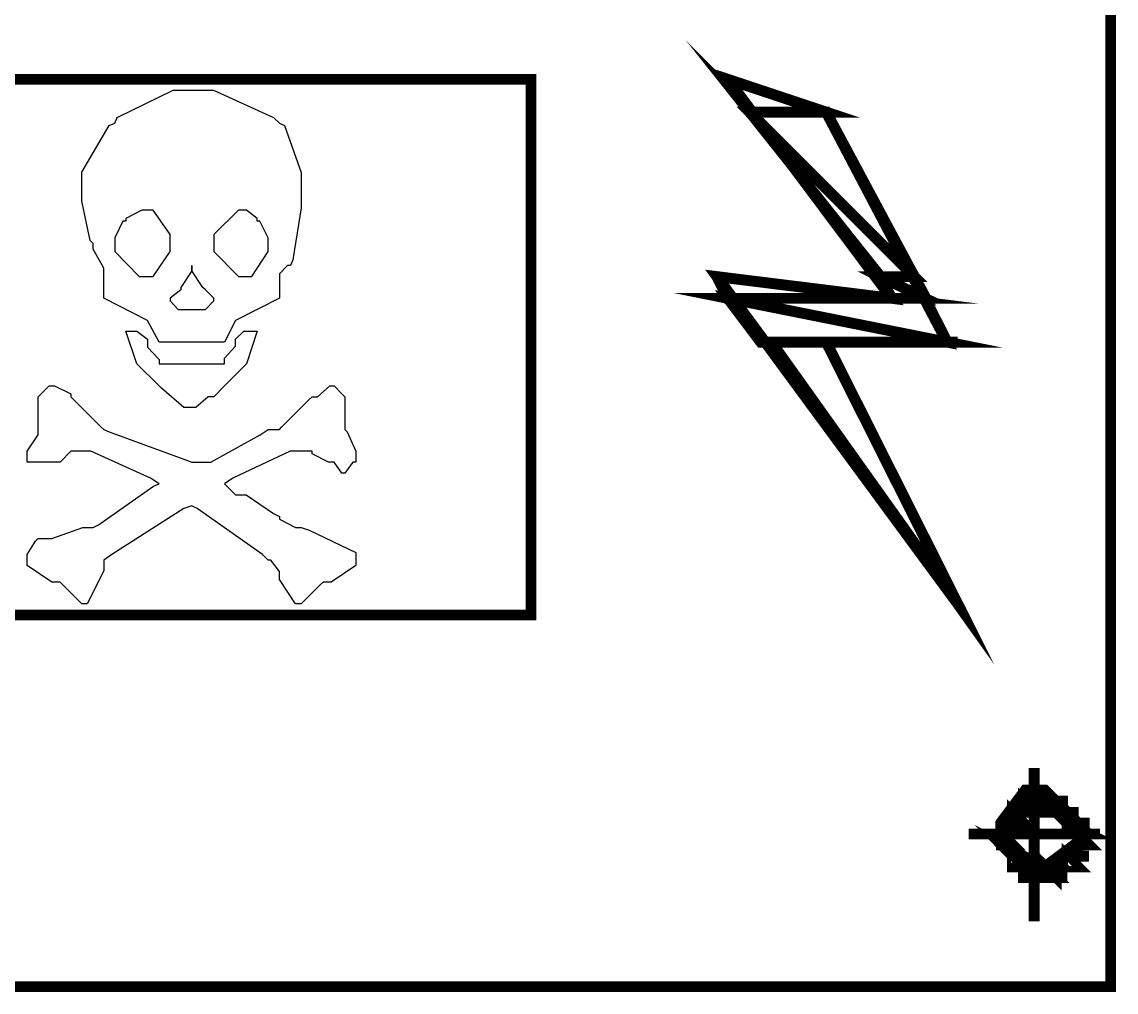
# Model space of a CAD drawing. Header units: metres. Extents: x 3290 to 4536, y 1562 to 1983.
# Drawn here: x 4030.163 to 4032.459, y 1701.154 to 1703.191 of the extents above; entities that cross this region are included whole.
import ezdxf

# ---------------------------------------------------------------- set-up
doc = ezdxf.new("R2010")
doc.units = ezdxf.units.M
doc.layers.add('C00-00-00-BLACK', color=7, linetype='Continuous')

msp = doc.modelspace()

# ---------------------------------------------------------------- linework, layer by layer
at = {"layer": 'C00-00-00-BLACK', "const_width": 0.0229}
for points in [[(4028.5433, 1701.1652), (4032.448, 1701.1652), (4032.448, 1704.0577), (4028.5433, 1704.0577), (4028.5433, 1701.1652)], [(4031.6905, 1703.0016), (4032.0359, 1702.6561), (4031.965, 1702.6561), (4031.6905, 1703.0016)], [(4031.6443, 1703.0704), (4031.9882, 1702.6106), (4031.6217, 1702.6561), (4032.1271, 1701.9689), (4031.851, 1702.5186), (4032.1047, 1702.5186), (4031.851, 1703.0016), (4031.6443, 1703.0704)], [(4031.6443, 1703.0704), (4031.851, 1703.0016), (4031.6905, 1703.0016), (4031.6443, 1703.0704)], [(4029.8075, 1703.0704), (4029.8075, 1701.9456), (4031.2314, 1701.9456), (4031.2314, 1703.0704), (4029.8075, 1703.0704)], [(4031.851, 1703.0016), (4031.6905, 1703.0016), (4032.0359, 1702.6561), (4031.851, 1703.0016)], [(4031.965, 1702.6561), (4032.0585, 1702.6106), (4031.9882, 1702.6106), (4031.965, 1702.6561)], [(4031.6217, 1702.6561), (4031.9882, 1702.6106), (4031.6443, 1702.6106), (4031.6217, 1702.6561)], [(4032.0359, 1702.6561), (4031.965, 1702.6561), (4032.0585, 1702.6106), (4032.0359, 1702.6561)], [(4031.6443, 1702.6106), (4032.1047, 1702.5186), (4031.7136, 1702.5186), (4031.6443, 1702.6106)], [(4032.0585, 1702.6106), (4031.6443, 1702.6106), (4032.1047, 1702.5186), (4032.0585, 1702.6106)], [(4031.7136, 1702.5186), (4031.736, 1702.5186), (4031.851, 1702.5186), (4031.7136, 1702.5186)], [(4031.7136, 1702.5186), (4031.851, 1702.5186), (4031.8741, 1702.5186), (4031.7136, 1702.5186)], [(4031.736, 1702.5186), (4031.851, 1702.5186), (4032.1271, 1701.9689), (4031.736, 1702.5186)], [(4031.851, 1702.5186), (4032.1047, 1702.5186), (4032.1271, 1702.5186), (4031.851, 1702.5186)], [(4032.3792, 1701.4858), (4032.3792, 1701.5091), (4032.3099, 1701.5779), (4032.2868, 1701.5779), (4032.2688, 1701.5779), (4032.2174, 1701.5091), (4032.2174, 1701.4858), (4032.2174, 1701.4685), (4032.2688, 1701.417), (4032.2868, 1701.417), (4032.3099, 1701.417), (4032.3792, 1701.4685), (4032.3792, 1701.4858)], [(4032.3792, 1701.4858), (4032.3792, 1701.5091), (4032.3099, 1701.5779), (4032.2868, 1701.5779), (4032.2688, 1701.5779), (4032.2174, 1701.5091), (4032.2174, 1701.4858), (4032.2174, 1701.4685), (4032.2688, 1701.417), (4032.2868, 1701.417), (4032.3099, 1701.417), (4032.3792, 1701.4685), (4032.3792, 1701.4858)], [(4032.3792, 1701.4858), (4032.3792, 1701.5091), (4032.3099, 1701.5779), (4032.2868, 1701.5779), (4032.2688, 1701.5779), (4032.2174, 1701.5091), (4032.2174, 1701.4858), (4032.2174, 1701.4685), (4032.2688, 1701.417), (4032.2868, 1701.417), (4032.3099, 1701.417), (4032.3792, 1701.4685), (4032.3792, 1701.4858)], [(4032.2652, 1701.5313), (4032.2875, 1701.5313), (4032.2652, 1701.5546), (4032.2652, 1701.5313)], [(4032.3107, 1701.5546), (4032.3338, 1701.5313), (4032.3107, 1701.5313), (4032.3107, 1701.5546)], [(4032.242, 1701.5313), (4032.242, 1701.5085), (4032.2652, 1701.5085), (4032.242, 1701.5313)], [(4032.242, 1701.5085), (4032.2652, 1701.5085), (4032.242, 1701.5313), (4032.242, 1701.5085)], [(4032.2875, 1701.5546), (4032.2652, 1701.5546), (4032.2875, 1701.5546), (4032.2875, 1701.5546)], [(4032.2652, 1701.5313), (4032.2652, 1701.5546), (4032.2875, 1701.5546), (4032.2652, 1701.5313)], [(4032.2875, 1701.5546), (4032.3107, 1701.5546), (4032.3107, 1701.5546), (4032.2875, 1701.5546)], [(4032.2875, 1701.5546), (4032.3107, 1701.5546), (4032.3107, 1701.5546), (4032.2875, 1701.5546)], [(4032.2875, 1701.5546), (4032.3107, 1701.5546), (4032.3338, 1701.5546), (4032.2875, 1701.5546)], [(4032.3107, 1701.5546), (4032.3338, 1701.5546), (4032.2875, 1701.5546), (4032.3107, 1701.5546)], [(4032.3107, 1701.5546), (4032.2875, 1701.5546), (4032.3107, 1701.5546)], [(4032.2875, 1701.5546), (4032.3107, 1701.5546), (4032.3338, 1701.5546), (4032.2875, 1701.5546)], [(4032.3107, 1701.5546), (4032.3338, 1701.5546), (4032.2875, 1701.5546), (4032.3107, 1701.5546)], [(4032.2875, 1701.5546), (4032.2875, 1701.5546)], [(4032.3338, 1701.5546), (4032.3107, 1701.5546), (4032.3338, 1701.5313), (4032.3338, 1701.5546)], [(4032.3107, 1701.5546), (4032.3353, 1701.5546), (4032.3584, 1701.5546), (4032.3107, 1701.5546)], [(4032.3353, 1701.5546), (4032.3584, 1701.5546), (4032.3107, 1701.5546), (4032.3353, 1701.5546)], [(4032.3792, 1701.4858), (4032.4024, 1701.4858), (4032.3569, 1701.5085), (4032.3792, 1701.4858)], [(4032.3569, 1701.5313), (4032.3569, 1701.5085), (4032.3792, 1701.5085), (4032.3569, 1701.5313)], [(4032.3569, 1701.5085), (4032.3792, 1701.5085), (4032.3569, 1701.5313), (4032.3569, 1701.5085)], [(4032.242, 1701.5085), (4032.2188, 1701.4858), (4032.242, 1701.4858), (4032.242, 1701.5085)], [(4032.2188, 1701.4858), (4032.242, 1701.4858), (4032.242, 1701.5085), (4032.2188, 1701.4858)], [(4032.2652, 1701.5313), (4032.242, 1701.5313), (4032.2652, 1701.5313), (4032.2652, 1701.5313)], [(4032.242, 1701.5313), (4032.242, 1701.5313)], [(4032.242, 1701.5313), (4032.2652, 1701.5313), (4032.2875, 1701.5313), (4032.242, 1701.5313)], [(4032.242, 1701.5313), (4032.2652, 1701.5313), (4032.2652, 1701.5313), (4032.242, 1701.5313)], [(4032.242, 1701.5313), (4032.2652, 1701.5313), (4032.2652, 1701.5313), (4032.242, 1701.5313)], [(4032.2652, 1701.5313), (4032.2875, 1701.5313), (4032.2875, 1701.5313), (4032.2652, 1701.5313)], [(4032.2652, 1701.5313), (4032.2875, 1701.5313), (4032.2875, 1701.5313), (4032.2652, 1701.5313)], [(4032.2652, 1701.5313), (4032.2875, 1701.5313), (4032.2875, 1701.5313), (4032.2652, 1701.5313)], [(4032.2652, 1701.5313), (4032.2875, 1701.5313), (4032.2875, 1701.5313), (4032.2652, 1701.5313)], [(4032.2652, 1701.5313), (4032.2652, 1701.5313)], [(4032.3338, 1701.5313), (4032.3107, 1701.5313), (4032.3338, 1701.5313)], [(4032.3107, 1701.5313), (4032.3338, 1701.5313), (4032.3569, 1701.5313), (4032.3107, 1701.5313)], [(4032.3338, 1701.5313), (4032.3569, 1701.5313), (4032.3569, 1701.5313), (4032.3338, 1701.5313)], [(4032.3338, 1701.5313), (4032.3569, 1701.5313), (4032.3569, 1701.5313), (4032.3338, 1701.5313)], [(4032.3338, 1701.5313), (4032.3569, 1701.5313), (4032.3569, 1701.5313), (4032.3338, 1701.5313)], [(4032.3338, 1701.5313), (4032.3569, 1701.5313), (4032.3569, 1701.5313), (4032.3338, 1701.5313)], [(4032.3338, 1701.5313), (4032.3584, 1701.5313), (4032.3807, 1701.5313), (4032.3338, 1701.5313)], [(4032.3584, 1701.5313), (4032.3807, 1701.5313), (4032.3338, 1701.5313), (4032.3584, 1701.5313)], [(4032.3569, 1701.5313), (4032.3792, 1701.5313), (4032.3792, 1701.5313), (4032.3569, 1701.5313)], [(4032.3569, 1701.5313), (4032.3792, 1701.5313), (4032.3792, 1701.5313), (4032.3569, 1701.5313)], [(4032.2188, 1701.463), (4032.242, 1701.4392), (4032.2652, 1701.4392), (4032.2188, 1701.463)], [(4032.242, 1701.4392), (4032.2652, 1701.4392), (4032.2188, 1701.463), (4032.242, 1701.4392)], [(4032.2188, 1701.4858), (4032.2188, 1701.463), (4032.242, 1701.463), (4032.2188, 1701.4858)], [(4032.2188, 1701.463), (4032.242, 1701.463), (4032.2188, 1701.4858), (4032.2188, 1701.463)], [(4032.242, 1701.5085), (4032.2652, 1701.5085), (4032.2652, 1701.5085), (4032.242, 1701.5085)], [(4032.242, 1701.5085), (4032.2652, 1701.5085), (4032.2652, 1701.5085), (4032.242, 1701.5085)], [(4032.242, 1701.5085), (4032.2652, 1701.5085), (4032.2652, 1701.5085), (4032.242, 1701.5085)], [(4032.242, 1701.5085), (4032.2652, 1701.5085), (4032.2652, 1701.5085), (4032.242, 1701.5085)], [(4032.3792, 1701.4858), (4032.3569, 1701.5085), (4032.3792, 1701.5085), (4032.3792, 1701.4858)], [(4032.3569, 1701.5085), (4032.3792, 1701.5085), (4032.3792, 1701.5085), (4032.3569, 1701.5085)], [(4032.3569, 1701.5085), (4032.3792, 1701.5085), (4032.3792, 1701.5085), (4032.3569, 1701.5085)], [(4032.3569, 1701.5085), (4032.3792, 1701.5085), (4032.3792, 1701.5085), (4032.3569, 1701.5085)], [(4032.3569, 1701.5085), (4032.3792, 1701.5085), (4032.3792, 1701.5085), (4032.3569, 1701.5085)], [(4032.3569, 1701.5085), (4032.3807, 1701.5085), (4032.4039, 1701.5085), (4032.3569, 1701.5085)], [(4032.3807, 1701.5085), (4032.4039, 1701.5085), (4032.3569, 1701.5085), (4032.3807, 1701.5085)], [(4032.3792, 1701.4858), (4032.3792, 1701.463), (4032.4024, 1701.463), (4032.3792, 1701.4858)], [(4032.3792, 1701.463), (4032.4024, 1701.463), (4032.3792, 1701.4858), (4032.3792, 1701.463)], [(4032.2188, 1701.4858), (4032.242, 1701.4858), (4032.242, 1701.4858), (4032.2188, 1701.4858)], [(4032.2188, 1701.4858), (4032.242, 1701.4858), (4032.242, 1701.4858), (4032.2188, 1701.4858)], [(4032.2188, 1701.4858), (4032.242, 1701.4858), (4032.242, 1701.4858), (4032.2188, 1701.4858)], [(4032.2188, 1701.4858), (4032.242, 1701.4858), (4032.242, 1701.4858), (4032.2188, 1701.4858)], [(4032.2188, 1701.4858), (4032.242, 1701.4858), (4032.242, 1701.4858), (4032.2188, 1701.4858)], [(4032.2188, 1701.4858), (4032.242, 1701.4858), (4032.242, 1701.4858), (4032.2188, 1701.4858)], [(4032.3792, 1701.463), (4032.3792, 1701.4392), (4032.3569, 1701.4392), (4032.3792, 1701.463)], [(4032.3792, 1701.4858), (4032.4024, 1701.4858), (4032.4024, 1701.4858), (4032.3792, 1701.4858)], [(4032.3792, 1701.4858), (4032.4024, 1701.4858), (4032.4024, 1701.4858), (4032.3792, 1701.4858)], [(4032.3792, 1701.4858), (4032.4024, 1701.4858), (4032.4024, 1701.4858), (4032.3792, 1701.4858)], [(4032.3792, 1701.4858), (4032.4024, 1701.4858), (4032.4024, 1701.4858), (4032.3792, 1701.4858)], [(4032.2188, 1701.463), (4032.242, 1701.463), (4032.242, 1701.463), (4032.2188, 1701.463)], [(4032.2188, 1701.463), (4032.242, 1701.463), (4032.242, 1701.463), (4032.2188, 1701.463)], [(4032.2188, 1701.463), (4032.242, 1701.463), (4032.242, 1701.463), (4032.2188, 1701.463)], [(4032.2188, 1701.463), (4032.242, 1701.463), (4032.242, 1701.463), (4032.2188, 1701.463)], [(4032.2188, 1701.463), (4032.242, 1701.463), (4032.242, 1701.463), (4032.2188, 1701.463)], [(4032.2188, 1701.463), (4032.242, 1701.463), (4032.242, 1701.463), (4032.2188, 1701.463)], [(4032.242, 1701.4392), (4032.242, 1701.417), (4032.2652, 1701.417), (4032.242, 1701.4392)], [(4032.242, 1701.417), (4032.2652, 1701.417), (4032.242, 1701.4392), (4032.242, 1701.417)], [(4032.3569, 1701.4392), (4032.3569, 1701.417), (4032.3792, 1701.417), (4032.3569, 1701.4392)], [(4032.3569, 1701.417), (4032.3792, 1701.417), (4032.3569, 1701.4392), (4032.3569, 1701.417)], [(4032.3792, 1701.463), (4032.4024, 1701.463), (4032.4024, 1701.463), (4032.3792, 1701.463)], [(4032.3792, 1701.463), (4032.4024, 1701.463), (4032.4024, 1701.463), (4032.3792, 1701.463)], [(4032.3792, 1701.4392), (4032.3792, 1701.463), (4032.3792, 1701.4392)], [(4032.242, 1701.4392), (4032.2652, 1701.4392), (4032.2652, 1701.4392), (4032.242, 1701.4392)], [(4032.242, 1701.4392), (4032.2652, 1701.4392), (4032.2652, 1701.4392), (4032.242, 1701.4392)], [(4032.242, 1701.4392), (4032.2652, 1701.4392), (4032.2652, 1701.4392), (4032.242, 1701.4392)], [(4032.242, 1701.4392), (4032.2652, 1701.4392), (4032.2652, 1701.4392), (4032.242, 1701.4392)], [(4032.2652, 1701.417), (4032.2875, 1701.3943), (4032.2652, 1701.3943), (4032.2652, 1701.417)], [(4032.3107, 1701.417), (4032.3338, 1701.3943), (4032.3107, 1701.3943), (4032.3107, 1701.417)], [(4032.3569, 1701.4392), (4032.3569, 1701.4392)], [(4032.3569, 1701.4392), (4032.3792, 1701.4392), (4032.4024, 1701.4392), (4032.3569, 1701.4392)], [(4032.3569, 1701.4392), (4032.3792, 1701.4392), (4032.3792, 1701.4392), (4032.3569, 1701.4392)], [(4032.3569, 1701.4392), (4032.3792, 1701.4392), (4032.3792, 1701.4392), (4032.3569, 1701.4392)], [(4032.3569, 1701.4392), (4032.3792, 1701.4392), (4032.3792, 1701.4392), (4032.3569, 1701.4392)], [(4032.3569, 1701.4392), (4032.3792, 1701.4392), (4032.3792, 1701.4392), (4032.3569, 1701.4392)], [(4032.242, 1701.417), (4032.2652, 1701.417), (4032.2652, 1701.417), (4032.242, 1701.417)], [(4032.242, 1701.417), (4032.2652, 1701.417), (4032.2652, 1701.417), (4032.242, 1701.417)], [(4032.242, 1701.417), (4032.2665, 1701.417), (4032.2891, 1701.417), (4032.242, 1701.417)], [(4032.2665, 1701.417), (4032.2891, 1701.417), (4032.242, 1701.417), (4032.2665, 1701.417)], [(4032.242, 1701.417), (4032.2665, 1701.417), (4032.2891, 1701.417), (4032.242, 1701.417)], [(4032.2665, 1701.417), (4032.2891, 1701.417), (4032.242, 1701.417), (4032.2665, 1701.417)], [(4032.2652, 1701.417), (4032.2875, 1701.417), (4032.2875, 1701.417), (4032.2652, 1701.417)], [(4032.2652, 1701.417), (4032.2875, 1701.417), (4032.2875, 1701.417), (4032.2652, 1701.417)], [(4032.2652, 1701.417), (4032.2875, 1701.417), (4032.2875, 1701.417), (4032.2652, 1701.417)], [(4032.2652, 1701.417), (4032.2875, 1701.417), (4032.2875, 1701.417), (4032.2652, 1701.417)], [(4032.2875, 1701.3943), (4032.2652, 1701.417), (4032.2875, 1701.3943)], [(4032.3338, 1701.417), (4032.3107, 1701.417), (4032.3338, 1701.3943), (4032.3338, 1701.417)], [(4032.3338, 1701.417), (4032.3107, 1701.417), (4032.3338, 1701.417), (4032.3338, 1701.417)], [(4032.3569, 1701.417), (4032.3338, 1701.417), (4032.3569, 1701.417), (4032.3569, 1701.417)], [(4032.3338, 1701.417), (4032.3569, 1701.417), (4032.3569, 1701.417), (4032.3338, 1701.417)], [(4032.3338, 1701.417), (4032.3569, 1701.417), (4032.3569, 1701.417), (4032.3338, 1701.417)], [(4032.3338, 1701.417), (4032.3569, 1701.417), (4032.3569, 1701.417), (4032.3338, 1701.417)], [(4032.3338, 1701.417), (4032.3569, 1701.417), (4032.3569, 1701.417), (4032.3338, 1701.417)], [(4032.3338, 1701.417), (4032.3569, 1701.417), (4032.3569, 1701.417), (4032.3338, 1701.417)], [(4032.3338, 1701.417), (4032.3338, 1701.417)], [(4032.3569, 1701.417), (4032.3792, 1701.417), (4032.3792, 1701.417), (4032.3569, 1701.417)], [(4032.3569, 1701.417), (4032.3792, 1701.417), (4032.3792, 1701.417), (4032.3569, 1701.417)], [(4032.2652, 1701.3943), (4032.2891, 1701.3943), (4032.3122, 1701.3943), (4032.2652, 1701.3943)], [(4032.2891, 1701.3943), (4032.3122, 1701.3943), (4032.2652, 1701.3943), (4032.2891, 1701.3943)], [(4032.2875, 1701.3943), (4032.3107, 1701.3943), (4032.3338, 1701.3943), (4032.2875, 1701.3943)], [(4032.3107, 1701.3943), (4032.3338, 1701.3943), (4032.2875, 1701.3943), (4032.3107, 1701.3943)], [(4032.3107, 1701.3943), (4032.2875, 1701.3943), (4032.3107, 1701.3943)], [(4032.2875, 1701.3943), (4032.3107, 1701.3943), (4032.3338, 1701.3943), (4032.2875, 1701.3943)], [(4032.3107, 1701.3943), (4032.3338, 1701.3943), (4032.2875, 1701.3943), (4032.3107, 1701.3943)], [(4032.3107, 1701.3943), (4032.2875, 1701.3943), (4032.3107, 1701.3943)], [(4032.2875, 1701.3943), (4032.3107, 1701.3943), (4032.3338, 1701.3943), (4032.2875, 1701.3943)], [(4032.3107, 1701.3943), (4032.3107, 1701.3943)], [(4032.3107, 1701.3943), (4032.3338, 1701.3943), (4032.3569, 1701.3943), (4032.3107, 1701.3943)], [(4032.3107, 1701.3943), (4032.3338, 1701.3943), (4032.3338, 1701.3943), (4032.3107, 1701.3943)], [(4032.3107, 1701.3943), (4032.3338, 1701.3943), (4032.3338, 1701.3943), (4032.3107, 1701.3943)]]:
    msp.add_lwpolyline(points, close=True, dxfattribs=at)
at = {"layer": 'C00-00-00-BLACK'}
for points in [[(4031.6443, 1703.0704), (4031.851, 1703.0016), (4031.6905, 1703.0016), (4031.6443, 1703.0704)], [(4030.6112, 1702.5641), (4030.5881, 1702.5186), (4030.5709, 1702.5186), (4030.5322, 1702.5186), (4030.5195, 1702.5186), (4030.5075, 1702.5186), (4030.4823, 1702.5186), (4030.474, 1702.5186), (4030.474, 1702.5186), (4030.4509, 1702.5186), (4030.4509, 1702.5186), (4030.4263, 1702.5641), (4030.3344, 1702.6106), (4030.3344, 1702.6561), (4030.3344, 1702.674), (4030.3121, 1702.7135), (4030.3121, 1702.726), (4030.3061, 1702.7319), (4030.2889, 1702.8143), (4030.2889, 1702.8408), (4030.2889, 1702.8755), (4030.3457, 1702.9735), (4030.3575, 1702.9784), (4030.3629, 1702.9903), (4030.48, 1703.0477), (4030.5195, 1703.0477), (4030.565, 1703.0477), (4030.6911, 1702.9903), (4030.7031, 1702.9784), (4030.7142, 1702.9735), (4030.7486, 1702.8749), (4030.7486, 1702.8408), (4030.7486, 1702.8007), (4030.7314, 1702.6913), (4030.7263, 1702.6794), (4030.7203, 1702.6794), (4030.7031, 1702.6621), (4030.7031, 1702.6561), (4030.7031, 1702.6106), (4030.6112, 1702.5641)], [(4031.851, 1703.0016), (4031.6905, 1703.0016), (4032.0359, 1702.6561), (4031.851, 1703.0016)], [(4031.6905, 1703.0016), (4032.0359, 1702.6561), (4031.965, 1702.6561), (4031.6905, 1703.0016)], [(4030.3575, 1702.726), (4030.3575, 1702.7092), (4030.4091, 1702.6561), (4030.4263, 1702.6561), (4030.4381, 1702.6561), (4030.474, 1702.7092), (4030.474, 1702.726), (4030.474, 1702.7444), (4030.4381, 1702.7958), (4030.4263, 1702.7958), (4030.4143, 1702.7958), (4030.3806, 1702.7785), (4030.3806, 1702.7726), (4030.3747, 1702.7726), (4030.3575, 1702.7379), (4030.3575, 1702.726)], [(4030.5658, 1702.726), (4030.5658, 1702.7092), (4030.6173, 1702.6561), (4030.6343, 1702.6561), (4030.6456, 1702.6561), (4030.68, 1702.7092), (4030.68, 1702.726), (4030.68, 1702.7379), (4030.6621, 1702.7726), (4030.6569, 1702.7726), (4030.6569, 1702.7785), (4030.6343, 1702.7958), (4030.6343, 1702.7958), (4030.6173, 1702.7958), (4030.5658, 1702.7444), (4030.5658, 1702.726)], [(4030.5195, 1702.6794), (4030.5195, 1702.668), (4030.4964, 1702.6334), (4030.4964, 1702.6334), (4030.4964, 1702.6285), (4030.474, 1702.6106), (4030.474, 1702.6106), (4030.474, 1702.6052), (4030.4905, 1702.5873), (4030.4964, 1702.5873), (4030.4964, 1702.5873), (4030.4964, 1702.5873), (4030.4964, 1702.5873), (4030.4964, 1702.5873), (4030.5195, 1702.5873), (4030.5195, 1702.5873), (4030.5195, 1702.5873), (4030.5427, 1702.5873), (4030.5427, 1702.5873), (4030.5478, 1702.5873), (4030.5658, 1702.6052), (4030.5658, 1702.6106), (4030.5658, 1702.6106), (4030.5478, 1702.6285), (4030.5427, 1702.6334), (4030.5427, 1702.6334), (4030.5195, 1702.668), (4030.5195, 1702.6794)], [(4031.6217, 1702.6561), (4031.9882, 1702.6106), (4031.6443, 1702.6106), (4031.6217, 1702.6561)], [(4032.0359, 1702.6561), (4031.965, 1702.6561), (4032.0585, 1702.6106), (4032.0359, 1702.6561)], [(4031.965, 1702.6561), (4032.0585, 1702.6106), (4031.9882, 1702.6106), (4031.965, 1702.6561)], [(4032.0585, 1702.6106), (4031.6443, 1702.6106), (4032.1047, 1702.5186), (4032.0585, 1702.6106)], [(4031.6443, 1702.6106), (4032.1047, 1702.5186), (4031.7136, 1702.5186), (4031.6443, 1702.6106)], [(4030.6569, 1702.5418), (4030.6343, 1702.4731), (4030.5881, 1702.427), (4030.5881, 1702.427), (4030.5658, 1702.4037), (4030.5658, 1702.4037), (4030.5539, 1702.4037), (4030.5278, 1702.3815), (4030.5195, 1702.3815), (4030.5023, 1702.3815), (4030.4561, 1702.4216), (4030.4509, 1702.427), (4030.4037, 1702.4731), (4030.3806, 1702.5418), (4030.4037, 1702.5418), (4030.4037, 1702.5418), (4030.4263, 1702.5245), (4030.4263, 1702.5186), (4030.4263, 1702.5077), (4030.4509, 1702.4823), (4030.4509, 1702.4731), (4030.4679, 1702.4731), (4030.5062, 1702.4731), (4030.5195, 1702.4731), (4030.5367, 1702.4731), (4030.5747, 1702.4731), (4030.5881, 1702.4731), (4030.5881, 1702.485), (4030.6112, 1702.5104), (4030.6112, 1702.5186), (4030.6112, 1702.5245), (4030.6284, 1702.5418), (4030.6343, 1702.5418), (4030.6569, 1702.5418)], [(4031.7136, 1702.5186), (4031.736, 1702.5186), (4031.851, 1702.5186), (4031.7136, 1702.5186)], [(4031.7136, 1702.5186), (4031.851, 1702.5186), (4031.8741, 1702.5186), (4031.7136, 1702.5186)], [(4031.736, 1702.5186), (4031.851, 1702.5186), (4032.1271, 1701.9689), (4031.736, 1702.5186)], [(4031.851, 1702.5186), (4032.1047, 1702.5186), (4032.1271, 1702.5186), (4031.851, 1702.5186)], [(4030.5195, 1702.2667), (4030.5591, 1702.2667), (4030.6628, 1702.3241), (4030.68, 1702.335), (4030.68, 1702.335), (4030.7031, 1702.335), (4030.7031, 1702.335), (4030.7083, 1702.3409), (4030.7658, 1702.3983), (4030.7717, 1702.4037), (4030.783, 1702.4037), (4030.8092, 1702.427), (4030.8179, 1702.427), (4030.8179, 1702.427), (4030.8344, 1702.4097), (4030.8405, 1702.4037), (4030.8405, 1702.4037), (4030.8405, 1702.3875), (4030.8405, 1702.3815), (4030.8405, 1702.3815), (4030.8405, 1702.3469), (4030.8405, 1702.335), (4030.8457, 1702.3301), (4030.8636, 1702.2895), (4030.8636, 1702.2895), (4030.8636, 1702.2895), (4030.8636, 1702.2667), (4030.8636, 1702.2667), (4030.8575, 1702.2667), (4030.8405, 1702.2434), (4030.8405, 1702.2434), (4030.8344, 1702.2434), (4030.8179, 1702.2667), (4030.8179, 1702.2667), (4030.8061, 1702.2667), (4030.7717, 1702.2841), (4030.7717, 1702.2895), (4030.7255, 1702.2895), (4030.6053, 1702.2332), (4030.5881, 1702.2207), (4030.5881, 1702.2207), (4030.6112, 1702.198), (4030.6112, 1702.198), (4030.6338, 1702.198), (4030.6911, 1702.1584), (4030.7031, 1702.1525), (4030.7031, 1702.147), (4030.7368, 1702.1292), (4030.7486, 1702.1292), (4030.7658, 1702.1238), (4030.8636, 1702.0766), (4030.8636, 1702.0604), (4030.8636, 1702.0496), (4030.812, 1702.0144), (4030.7948, 1702.0144), (4030.7889, 1702.0089), (4030.7486, 1701.9689), (4030.7486, 1701.9689), (4030.7368, 1701.9689), (4030.7031, 1702.0203), (4030.7031, 1702.0371), (4030.7031, 1702.0371), (4030.6851, 1702.0604), (4030.68, 1702.0604), (4030.668, 1702.0723), (4030.5306, 1702.1692), (4030.5195, 1702.1747), (4030.5023, 1702.1692), (4030.3516, 1702.0723), (4030.3344, 1702.0604), (4030.3344, 1702.0382), (4030.3, 1701.9689), (4030.2889, 1701.9689), (4030.2889, 1701.9689), (4030.2486, 1702.0089), (4030.2434, 1702.0144), (4030.2255, 1702.0144), (4030.1739, 1702.0496), (4030.1739, 1702.0604), (4030.1739, 1702.0723), (4030.1911, 1702.1005), (4030.197, 1702.1059), (4030.2255, 1702.1059), (4030.2904, 1702.1292), (4030.3121, 1702.1292), (4030.3233, 1702.1351), (4030.4389, 1702.2158), (4030.4509, 1702.2207), (4030.433, 1702.2332), (4030.3077, 1702.2895), (4030.2658, 1702.2895), (4030.2658, 1702.2895), (4030.2434, 1702.2667), (4030.2434, 1702.2667), (4030.2434, 1702.2667), (4030.2202, 1702.2667), (4030.2202, 1702.2667), (4030.2083, 1702.2667), (4030.1821, 1702.2667), (4030.1739, 1702.2667), (4030.1739, 1702.2667), (4030.1739, 1702.2895), (4030.1739, 1702.2895), (4030.1739, 1702.2895), (4030.197, 1702.3241), (4030.197, 1702.335), (4030.197, 1702.3469), (4030.197, 1702.3815), (4030.197, 1702.3815), (4030.197, 1702.3815), (4030.197, 1702.4037), (4030.197, 1702.4037), (4030.197, 1702.4037), (4030.2202, 1702.427), (4030.2202, 1702.427), (4030.2314, 1702.427), (4030.2658, 1702.4097), (4030.2658, 1702.4037), (4030.271, 1702.3983), (4030.3285, 1702.3409), (4030.3344, 1702.335), (4030.3457, 1702.3301), (4030.5023, 1702.2727), (4030.5195, 1702.2667)], [(4032.2875, 1701.5546), (4032.2652, 1701.5546), (4032.2875, 1701.5546), (4032.2875, 1701.5546)], [(4032.2652, 1701.5313), (4032.2875, 1701.5313), (4032.2652, 1701.5546), (4032.2652, 1701.5313)], [(4032.2652, 1701.5313), (4032.2652, 1701.5546), (4032.2875, 1701.5546), (4032.2652, 1701.5313)], [(4032.2875, 1701.5546), (4032.3107, 1701.5546), (4032.3107, 1701.5546), (4032.2875, 1701.5546)], [(4032.2875, 1701.5546), (4032.3107, 1701.5546), (4032.3107, 1701.5546), (4032.2875, 1701.5546)], [(4032.2875, 1701.5546), (4032.3107, 1701.5546), (4032.3338, 1701.5546), (4032.2875, 1701.5546)], [(4032.3107, 1701.5546), (4032.3338, 1701.5546), (4032.2875, 1701.5546), (4032.3107, 1701.5546)], [(4032.3107, 1701.5546), (4032.2875, 1701.5546), (4032.3107, 1701.5546)], [(4032.2875, 1701.5546), (4032.3107, 1701.5546), (4032.3338, 1701.5546), (4032.2875, 1701.5546)], [(4032.3107, 1701.5546), (4032.3338, 1701.5546), (4032.2875, 1701.5546), (4032.3107, 1701.5546)], [(4032.3107, 1701.5546), (4032.3353, 1701.5546), (4032.3584, 1701.5546), (4032.3107, 1701.5546)], [(4032.3353, 1701.5546), (4032.3584, 1701.5546), (4032.3107, 1701.5546), (4032.3353, 1701.5546)], [(4032.3338, 1701.5546), (4032.3107, 1701.5546), (4032.3338, 1701.5313), (4032.3338, 1701.5546)], [(4032.3107, 1701.5546), (4032.3338, 1701.5313), (4032.3107, 1701.5313), (4032.3107, 1701.5546)], [(4032.2652, 1701.5313), (4032.242, 1701.5313), (4032.2652, 1701.5313), (4032.2652, 1701.5313)], [(4032.242, 1701.5313), (4032.2652, 1701.5313), (4032.2875, 1701.5313), (4032.242, 1701.5313)], [(4032.242, 1701.5313), (4032.2652, 1701.5313), (4032.2652, 1701.5313), (4032.242, 1701.5313)], [(4032.242, 1701.5313), (4032.2652, 1701.5313), (4032.2652, 1701.5313), (4032.242, 1701.5313)], [(4032.242, 1701.5313), (4032.242, 1701.5085), (4032.2652, 1701.5085), (4032.242, 1701.5313)], [(4032.242, 1701.5085), (4032.2652, 1701.5085), (4032.242, 1701.5313), (4032.242, 1701.5085)], [(4032.2652, 1701.5313), (4032.2875, 1701.5313), (4032.2875, 1701.5313), (4032.2652, 1701.5313)], [(4032.2652, 1701.5313), (4032.2875, 1701.5313), (4032.2875, 1701.5313), (4032.2652, 1701.5313)], [(4032.2652, 1701.5313), (4032.2875, 1701.5313), (4032.2875, 1701.5313), (4032.2652, 1701.5313)], [(4032.2652, 1701.5313), (4032.2875, 1701.5313), (4032.2875, 1701.5313), (4032.2652, 1701.5313)], [(4032.3338, 1701.5313), (4032.3107, 1701.5313), (4032.3338, 1701.5313)], [(4032.3107, 1701.5313), (4032.3338, 1701.5313), (4032.3569, 1701.5313), (4032.3107, 1701.5313)], [(4032.3338, 1701.5313), (4032.3569, 1701.5313), (4032.3569, 1701.5313), (4032.3338, 1701.5313)], [(4032.3338, 1701.5313), (4032.3569, 1701.5313), (4032.3569, 1701.5313), (4032.3338, 1701.5313)], [(4032.3338, 1701.5313), (4032.3569, 1701.5313), (4032.3569, 1701.5313), (4032.3338, 1701.5313)], [(4032.3338, 1701.5313), (4032.3569, 1701.5313), (4032.3569, 1701.5313), (4032.3338, 1701.5313)], [(4032.3338, 1701.5313), (4032.3584, 1701.5313), (4032.3807, 1701.5313), (4032.3338, 1701.5313)], [(4032.3584, 1701.5313), (4032.3807, 1701.5313), (4032.3338, 1701.5313), (4032.3584, 1701.5313)], [(4032.3569, 1701.5313), (4032.3792, 1701.5313), (4032.3792, 1701.5313), (4032.3569, 1701.5313)], [(4032.3569, 1701.5313), (4032.3792, 1701.5313), (4032.3792, 1701.5313), (4032.3569, 1701.5313)], [(4032.3569, 1701.5313), (4032.3569, 1701.5085), (4032.3792, 1701.5085), (4032.3569, 1701.5313)], [(4032.3569, 1701.5085), (4032.3792, 1701.5085), (4032.3569, 1701.5313), (4032.3569, 1701.5085)], [(4032.242, 1701.5085), (4032.2188, 1701.4858), (4032.242, 1701.4858), (4032.242, 1701.5085)], [(4032.2188, 1701.4858), (4032.242, 1701.4858), (4032.242, 1701.5085), (4032.2188, 1701.4858)], [(4032.242, 1701.5085), (4032.2652, 1701.5085), (4032.2652, 1701.5085), (4032.242, 1701.5085)], [(4032.242, 1701.5085), (4032.2652, 1701.5085), (4032.2652, 1701.5085), (4032.242, 1701.5085)], [(4032.242, 1701.5085), (4032.2652, 1701.5085), (4032.2652, 1701.5085), (4032.242, 1701.5085)], [(4032.242, 1701.5085), (4032.2652, 1701.5085), (4032.2652, 1701.5085), (4032.242, 1701.5085)], [(4032.3569, 1701.5085), (4032.3792, 1701.5085), (4032.3792, 1701.5085), (4032.3569, 1701.5085)], [(4032.3569, 1701.5085), (4032.3792, 1701.5085), (4032.3792, 1701.5085), (4032.3569, 1701.5085)], [(4032.3569, 1701.5085), (4032.3792, 1701.5085), (4032.3792, 1701.5085), (4032.3569, 1701.5085)], [(4032.3569, 1701.5085), (4032.3792, 1701.5085), (4032.3792, 1701.5085), (4032.3569, 1701.5085)], [(4032.3569, 1701.5085), (4032.3807, 1701.5085), (4032.4039, 1701.5085), (4032.3569, 1701.5085)], [(4032.3807, 1701.5085), (4032.4039, 1701.5085), (4032.3569, 1701.5085), (4032.3807, 1701.5085)], [(4032.3792, 1701.4858), (4032.4024, 1701.4858), (4032.3569, 1701.5085), (4032.3792, 1701.4858)], [(4032.3792, 1701.4858), (4032.3569, 1701.5085), (4032.3792, 1701.5085), (4032.3792, 1701.4858)], [(4032.2188, 1701.4858), (4032.242, 1701.4858), (4032.242, 1701.4858), (4032.2188, 1701.4858)], [(4032.2188, 1701.4858), (4032.242, 1701.4858), (4032.242, 1701.4858), (4032.2188, 1701.4858)], [(4032.2188, 1701.4858), (4032.242, 1701.4858), (4032.242, 1701.4858), (4032.2188, 1701.4858)], [(4032.2188, 1701.4858), (4032.242, 1701.4858), (4032.242, 1701.4858), (4032.2188, 1701.4858)], [(4032.2188, 1701.4858), (4032.242, 1701.4858), (4032.242, 1701.4858), (4032.2188, 1701.4858)], [(4032.2188, 1701.4858), (4032.242, 1701.4858), (4032.242, 1701.4858), (4032.2188, 1701.4858)], [(4032.2188, 1701.4858), (4032.2188, 1701.463), (4032.242, 1701.463), (4032.2188, 1701.4858)], [(4032.2188, 1701.463), (4032.242, 1701.463), (4032.2188, 1701.4858), (4032.2188, 1701.463)], [(4032.3792, 1701.4858), (4032.4024, 1701.4858), (4032.4024, 1701.4858), (4032.3792, 1701.4858)], [(4032.3792, 1701.4858), (4032.4024, 1701.4858), (4032.4024, 1701.4858), (4032.3792, 1701.4858)], [(4032.3792, 1701.4858), (4032.4024, 1701.4858), (4032.4024, 1701.4858), (4032.3792, 1701.4858)], [(4032.3792, 1701.4858), (4032.4024, 1701.4858), (4032.4024, 1701.4858), (4032.3792, 1701.4858)], [(4032.3792, 1701.4858), (4032.3792, 1701.463), (4032.4024, 1701.463), (4032.3792, 1701.4858)], [(4032.3792, 1701.463), (4032.4024, 1701.463), (4032.3792, 1701.4858), (4032.3792, 1701.463)], [(4032.2188, 1701.463), (4032.242, 1701.463), (4032.242, 1701.463), (4032.2188, 1701.463)], [(4032.2188, 1701.463), (4032.242, 1701.463), (4032.242, 1701.463), (4032.2188, 1701.463)], [(4032.2188, 1701.463), (4032.242, 1701.463), (4032.242, 1701.463), (4032.2188, 1701.463)], [(4032.2188, 1701.463), (4032.242, 1701.463), (4032.242, 1701.463), (4032.2188, 1701.463)], [(4032.2188, 1701.463), (4032.242, 1701.463), (4032.242, 1701.463), (4032.2188, 1701.463)], [(4032.2188, 1701.463), (4032.242, 1701.463), (4032.242, 1701.463), (4032.2188, 1701.463)], [(4032.2188, 1701.463), (4032.242, 1701.4392), (4032.2652, 1701.4392), (4032.2188, 1701.463)], [(4032.242, 1701.4392), (4032.2652, 1701.4392), (4032.2188, 1701.463), (4032.242, 1701.4392)], [(4032.3792, 1701.463), (4032.3792, 1701.4392), (4032.3569, 1701.4392), (4032.3792, 1701.463)], [(4032.3792, 1701.463), (4032.4024, 1701.463), (4032.4024, 1701.463), (4032.3792, 1701.463)], [(4032.3792, 1701.463), (4032.4024, 1701.463), (4032.4024, 1701.463), (4032.3792, 1701.463)], [(4032.3792, 1701.4392), (4032.3792, 1701.463), (4032.3792, 1701.4392)], [(4032.242, 1701.4392), (4032.2652, 1701.4392), (4032.2652, 1701.4392), (4032.242, 1701.4392)], [(4032.242, 1701.4392), (4032.2652, 1701.4392), (4032.2652, 1701.4392), (4032.242, 1701.4392)], [(4032.242, 1701.4392), (4032.2652, 1701.4392), (4032.2652, 1701.4392), (4032.242, 1701.4392)], [(4032.242, 1701.4392), (4032.2652, 1701.4392), (4032.2652, 1701.4392), (4032.242, 1701.4392)], [(4032.242, 1701.4392), (4032.242, 1701.417), (4032.2652, 1701.417), (4032.242, 1701.4392)], [(4032.242, 1701.417), (4032.2652, 1701.417), (4032.242, 1701.4392), (4032.242, 1701.417)], [(4032.3569, 1701.4392), (4032.3792, 1701.4392), (4032.4024, 1701.4392), (4032.3569, 1701.4392)], [(4032.3569, 1701.4392), (4032.3792, 1701.4392), (4032.3792, 1701.4392), (4032.3569, 1701.4392)], [(4032.3569, 1701.4392), (4032.3792, 1701.4392), (4032.3792, 1701.4392), (4032.3569, 1701.4392)], [(4032.3569, 1701.4392), (4032.3792, 1701.4392), (4032.3792, 1701.4392), (4032.3569, 1701.4392)], [(4032.3569, 1701.4392), (4032.3792, 1701.4392), (4032.3792, 1701.4392), (4032.3569, 1701.4392)], [(4032.3569, 1701.4392), (4032.3569, 1701.417), (4032.3792, 1701.417), (4032.3569, 1701.4392)], [(4032.3569, 1701.417), (4032.3792, 1701.417), (4032.3569, 1701.4392), (4032.3569, 1701.417)], [(4032.242, 1701.417), (4032.2652, 1701.417), (4032.2652, 1701.417), (4032.242, 1701.417)], [(4032.242, 1701.417), (4032.2652, 1701.417), (4032.2652, 1701.417), (4032.242, 1701.417)], [(4032.242, 1701.417), (4032.2665, 1701.417), (4032.2891, 1701.417), (4032.242, 1701.417)], [(4032.2665, 1701.417), (4032.2891, 1701.417), (4032.242, 1701.417), (4032.2665, 1701.417)], [(4032.242, 1701.417), (4032.2665, 1701.417), (4032.2891, 1701.417), (4032.242, 1701.417)], [(4032.2665, 1701.417), (4032.2891, 1701.417), (4032.242, 1701.417), (4032.2665, 1701.417)], [(4032.2652, 1701.417), (4032.2875, 1701.417), (4032.2875, 1701.417), (4032.2652, 1701.417)], [(4032.2652, 1701.417), (4032.2875, 1701.417), (4032.2875, 1701.417), (4032.2652, 1701.417)], [(4032.2652, 1701.417), (4032.2875, 1701.417), (4032.2875, 1701.417), (4032.2652, 1701.417)], [(4032.2652, 1701.417), (4032.2875, 1701.417), (4032.2875, 1701.417), (4032.2652, 1701.417)], [(4032.2875, 1701.3943), (4032.2652, 1701.417), (4032.2875, 1701.3943)], [(4032.2652, 1701.417), (4032.2875, 1701.3943), (4032.2652, 1701.3943), (4032.2652, 1701.417)], [(4032.3338, 1701.417), (4032.3107, 1701.417), (4032.3338, 1701.417), (4032.3338, 1701.417)], [(4032.3338, 1701.417), (4032.3107, 1701.417), (4032.3338, 1701.3943), (4032.3338, 1701.417)], [(4032.3107, 1701.417), (4032.3338, 1701.3943), (4032.3107, 1701.3943), (4032.3107, 1701.417)], [(4032.3569, 1701.417), (4032.3338, 1701.417), (4032.3569, 1701.417), (4032.3569, 1701.417)], [(4032.3338, 1701.417), (4032.3569, 1701.417), (4032.3569, 1701.417), (4032.3338, 1701.417)], [(4032.3338, 1701.417), (4032.3569, 1701.417), (4032.3569, 1701.417), (4032.3338, 1701.417)], [(4032.3338, 1701.417), (4032.3569, 1701.417), (4032.3569, 1701.417), (4032.3338, 1701.417)], [(4032.3338, 1701.417), (4032.3569, 1701.417), (4032.3569, 1701.417), (4032.3338, 1701.417)], [(4032.3338, 1701.417), (4032.3569, 1701.417), (4032.3569, 1701.417), (4032.3338, 1701.417)], [(4032.3569, 1701.417), (4032.3792, 1701.417), (4032.3792, 1701.417), (4032.3569, 1701.417)], [(4032.3569, 1701.417), (4032.3792, 1701.417), (4032.3792, 1701.417), (4032.3569, 1701.417)], [(4032.2652, 1701.3943), (4032.2891, 1701.3943), (4032.3122, 1701.3943), (4032.2652, 1701.3943)], [(4032.2891, 1701.3943), (4032.3122, 1701.3943), (4032.2652, 1701.3943), (4032.2891, 1701.3943)], [(4032.2875, 1701.3943), (4032.3107, 1701.3943), (4032.3338, 1701.3943), (4032.2875, 1701.3943)], [(4032.3107, 1701.3943), (4032.3338, 1701.3943), (4032.2875, 1701.3943), (4032.3107, 1701.3943)], [(4032.3107, 1701.3943), (4032.2875, 1701.3943), (4032.3107, 1701.3943)], [(4032.2875, 1701.3943), (4032.3107, 1701.3943), (4032.3338, 1701.3943), (4032.2875, 1701.3943)], [(4032.3107, 1701.3943), (4032.3338, 1701.3943), (4032.2875, 1701.3943), (4032.3107, 1701.3943)], [(4032.3107, 1701.3943), (4032.2875, 1701.3943), (4032.3107, 1701.3943)], [(4032.2875, 1701.3943), (4032.3107, 1701.3943), (4032.3338, 1701.3943), (4032.2875, 1701.3943)], [(4032.3107, 1701.3943), (4032.3338, 1701.3943), (4032.3569, 1701.3943), (4032.3107, 1701.3943)], [(4032.3107, 1701.3943), (4032.3338, 1701.3943), (4032.3338, 1701.3943), (4032.3107, 1701.3943)], [(4032.3107, 1701.3943), (4032.3338, 1701.3943), (4032.3338, 1701.3943), (4032.3107, 1701.3943)]]:
    msp.add_lwpolyline(points, close=True, dxfattribs=at)
at = {"layer": 'C00-00-00-BLACK', "const_width": 0.0229}
for points in [[(4032.2875, 1701.6244), (4032.2875, 1701.3022)], [(4032.1501, 1701.4858), (4032.4255, 1701.4858)]]:
    msp.add_lwpolyline(points, dxfattribs=at)

doc.saveas('drawing.dxf')
